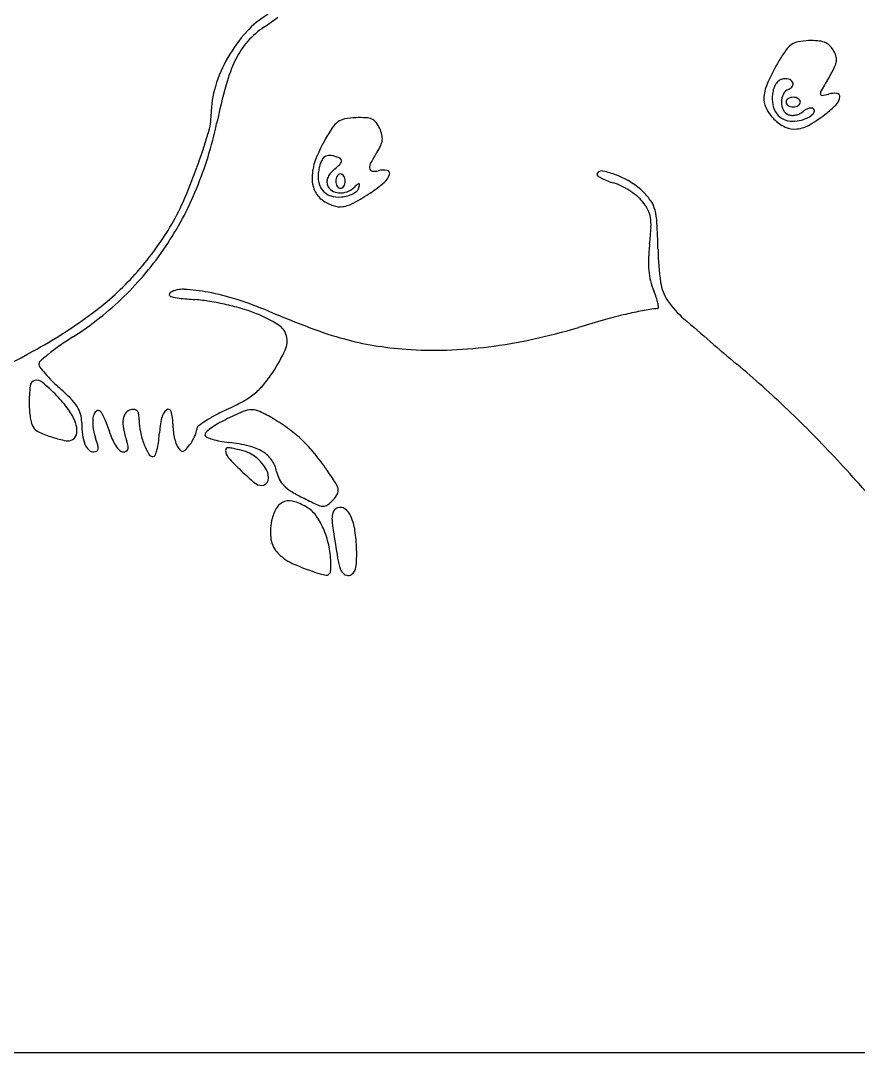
# Model space of a CAD drawing. Header units: millimetres. Extents: x 56222 to 3066687, y -650199 to -121287.
# Drawn here: x 140518.692 to 140520.877, y -185769.291 to -185766.601 of the extents above; entities that cross this region are included whole.
import ezdxf

# ---------------------------------------------------------------- set-up
doc = ezdxf.new("R2010")
doc.units = ezdxf.units.MM
doc.header["$MEASUREMENT"] = 0
doc.layers.add('$TD_AUDIT_GENERATED_(A0BDF17)', color=32, linetype='Continuous', lineweight=30)

msp = doc.modelspace()

# ---------------------------------------------------------------- linework, layer by layer
at = {"layer": '$TD_AUDIT_GENERATED_(A0BDF17)', "linetype": 'Continuous', "lineweight": 25, "ltscale": 2}
msp.add_line((140516.608, -185769.2909), (140551.6091, -185769.2909), dxfattribs=at)
for centre, radius, start, end in [((140519.4584, -185766.7918), 0.2396, 120.2472, 137.7884), ((140519.0155, -185766.1479), 0.564, 303.493, 308.058), ((140519.5599, -185766.8839), 0.3765, 137.7884, 150.2901), ((140519.4427, -185766.7936), 0.2102, 123.4931, 138.7903), ((140519.4456, -185766.7962), 0.2141, 138.7903, 153.8803), ((140520.7349, -185766.7116), 0.0579, 124.3206, 144.7011), ((140520.7282, -185766.7017), 0.0459, 100.5539, 124.3206), ((140520.7543, -185766.8422), 0.1889, 92.2417, 100.5539), ((140520.7552, -185766.8653), 0.212, 85.7756, 92.2416), ((140520.7663, -185766.7152), 0.0614, 69.5207, 85.7755), ((140520.7736, -185766.6958), 0.0408, 48.6746, 69.5207), ((140520.7643, -185766.7064), 0.0548, 31.983, 48.6746), ((140519.5613, -185766.8847), 0.3782, 150.2902, 162.7663), ((140520.9957, -185766.8962), 0.3774, 144.7011, 149.8028), ((140520.7497, -185766.7155), 0.072, 18.3784, 31.983), ((140520.7898, -185766.7022), 0.0298, 352.0904, 18.3785), ((140519.5978, -185766.8708), 0.3836, 153.8803, 164.5198), ((140521.2796, -185767.0615), 0.7059, 149.8028, 154.9047), ((140520.4784, -185766.5561), 0.3748, 329.4565, 333.7175), ((140520.7681, -185766.6992), 0.0517, 333.7175, 352.0904), ((140523.2657, -185768.2008), 2.8616, 149.4565, 150.2935), ((140519.4349, -185766.8455), 0.2458, 162.7664, 179.9977), ((140520.8562, -185767.2193), 1.6893, 164.5198, 168.0591), ((140520.7403, -185766.8089), 0.1103, 154.9047, 175.0094), ((140520.7271, -185766.8012), 0.0748, 162.2553, 173.4368), ((140520.7054, -185766.7942), 0.052, 147.5761, 162.2553), ((140520.6933, -185766.7865), 0.0377, 130.1946, 147.5761), ((140520.681, -185766.772), 0.0186, 100.7268, 130.1947), ((140520.6851, -185766.7936), 0.0407, 76.8872, 100.7268), ((140520.6861, -185766.7595), 0.0227, 290.9914, 325.9025), ((140520.6904, -185766.7709), 0.0173, 31.7562, 76.8873), ((140520.6969, -185766.7668), 0.00962, 325.9026, 31.7562), ((140520.6873, -185766.8042), 0.0571, 175.0095, 205.641), ((140520.7486, -185766.8036), 0.0965, 173.4368, 190.5205), ((140520.7227, -185766.8135), 0.0466, 153.6524, 180.1983), ((140520.7031, -185766.8038), 0.0247, 110.9914, 153.6524), ((140520.7017, -185766.817), 0.0147, 123.6879, 146.2792), ((140520.7048, -185766.8217), 0.0203, 104.8401, 123.6879), ((140520.7068, -185766.8291), 0.028, 89.9976, 104.8401), ((140520.7068, -185766.8291), 0.028, 75.1554, 89.9978), ((140520.7087, -185766.8217), 0.0203, 56.3076, 75.1554), ((140520.7119, -185766.817), 0.0147, 33.7162, 56.3076), ((140520.7988, -185766.7934), 0.0215, 150.2935, 177.393), ((140520.781, -185766.7925), 0.00358, 177.393, 277.5694), ((140520.7623, -185766.6519), 0.1455, 277.5694, 284.6528), ((140520.814, -185766.8499), 0.0592, 83.239, 104.6527), ((140520.7988, -185766.7977), 0.0298, 316.6772, 355.0825), ((140520.82, -185766.7996), 0.00851, 355.0825, 83.239), ((140520.7309, -185766.7833), 0.1055, 205.641, 224.9977), ((140520.7079, -185766.8112), 0.0551, 190.5205, 216.5129), ((140520.7229, -185766.8135), 0.0468, 180.1983, 206.6731), ((140520.6966, -185766.8136), 0.00858, 146.2793, 179.9977), ((140520.6966, -185766.8136), 0.00858, 179.9978, 213.7162), ((140520.7017, -185766.8102), 0.0147, 213.7162, 236.3076), ((140520.7048, -185766.8055), 0.0203, 236.3076, 255.1554), ((140520.7068, -185766.7981), 0.028, 255.1554, 269.9978), ((140520.7068, -185766.7981), 0.028, 269.9976, 284.8401), ((140520.7087, -185766.8055), 0.0203, 284.8401, 303.6879), ((140520.7119, -185766.8102), 0.0147, 303.6879, 326.2792), ((140520.717, -185766.8136), 0.00858, 359.9978, 33.7162), ((140520.717, -185766.8136), 0.00858, 326.2793, 359.9977), ((140520.7564, -185766.8626), 0.0339, 104.1664, 118.7724), ((140520.7535, -185766.8511), 0.0221, 85.9427, 104.1664), ((140520.7546, -185766.8365), 0.00744, 44.9978, 85.9429), ((140520.7545, -185766.8366), 0.00759, 325.6156, 44.9977), ((140520.6408, -185766.6487), 0.247, 308.5847, 316.6772), ((140519.0188, -185766.8455), 0.1703, 343.0638, 359.9977), ((140519.5454, -185766.8998), 0.043, 100.6229, 126.5165), ((140519.574, -185767.0522), 0.198, 92.2813, 100.6229), ((140519.5769, -185767.1251), 0.271, 86.7254, 92.2813), ((140519.5898, -185766.8994), 0.045, 65.7737, 86.7255), ((140519.5963, -185766.885), 0.0292, 38.0357, 65.7737), ((140520.7309, -185766.7832), 0.1056, 224.9978, 244.7777), ((140520.7003, -185766.8169), 0.0456, 216.513, 245.6203), ((140520.7034, -185766.8233), 0.025, 206.673, 249.0042), ((140520.7048, -185766.8069), 0.0565, 245.6203, 270.4101), ((140520.7032, -185766.8238), 0.0244, 249.0041, 269.6949), ((140520.7033, -185766.8022), 0.0461, 269.695, 282.5599), ((140520.7024, -185766.7981), 0.0503, 282.5599, 294.9263), ((140520.7069, -185766.8077), 0.0397, 294.9263, 309.6879), ((140520.7077, -185766.7813), 0.0817, 284.624, 300.4692), ((140520.7642, -185766.8767), 0.05, 118.7724, 129.6879), ((140520.7308, -185766.8204), 0.0363, 300.4692, 325.6155), ((140520.5585, -185766.5456), 0.3789, 300.4936, 308.5848), ((140518.2454, -185766.6672), 0.9792, 337.6344, 348.0591), ((140519.9905, -185767.1994), 0.5807, 146.7541, 150.6562), ((140519.5566, -185766.9149), 0.0618, 126.5164, 146.7541), ((140519.5592, -185766.914), 0.0763, 24.4932, 38.0357), ((140519.5402, -185766.9227), 0.0971, 14.1505, 24.4932), ((140520.7097, -185766.8283), 0.0558, 244.7777, 276.6395), ((140520.7045, -185766.769), 0.0944, 270.4101, 284.6241), ((140520.706, -185766.7959), 0.0884, 276.6395, 300.4937), ((140517.5102, -185766.3861), 1.7472, 339.9987, 343.0638), ((140519.5917, -185766.9079), 0.0439, 334.6819, 353.6713), ((140519.5966, -185766.9084), 0.0389, 353.6713, 14.1505), ((140519.7942, -185767.089), 0.3555, 150.6562, 159.7436), ((140519.5029, -185766.8659), 0.1421, 326.764, 334.6819), ((140519.591, -185767.014), 0.1389, 159.7436, 178.0758), ((140519.5551, -185767.0035), 0.0865, 152.6652, 165.9085), ((140519.4964, -185766.9732), 0.0204, 113.9882, 152.6652), ((140519.4976, -185766.9759), 0.0234, 78.5991, 113.9882), ((140519.4785, -185767.0702), 0.1196, 68.0387, 78.599), ((140519.5195, -185766.9687), 0.0101, 30.2008, 68.0386), ((140519.5226, -185766.9669), 0.00658, 337.9647, 30.2009), ((140519.9181, -185767.1379), 0.3542, 146.7639, 151.8507), ((140517.6552, -185766.4389), 1.5929, 336.4945, 339.9987), ((140519.5698, -185767.0072), 0.1017, 165.9085, 184.8828), ((140519.5649, -185767.0531), 0.0843, 128.9966, 139.3694), ((140519.4118, -185766.8641), 0.1589, 308.9965, 314.6313), ((140519.5072, -185766.9607), 0.0232, 314.6312, 337.9647), ((140519.6313, -185766.9845), 0.029, 151.8508, 183.6009), ((140519.6099, -185766.9859), 0.00756, 183.6008, 261.8739), ((140519.6146, -185766.9532), 0.0406, 261.8739, 284.6528), ((140519.6382, -185767.0437), 0.053, 79.2687, 104.6527), ((140519.6466, -185766.9997), 0.00819, 341.2337, 79.2686), ((140520.2076, -185767.0077), 0.0146, 78.0876, 148.2802), ((140520.1655, -185767.2075), 0.2187, 68.3071, 78.0875), ((140519.5324, -185767.0121), 0.0803, 178.0758, 203.3247), ((140519.5196, -185767.0115), 0.0514, 184.8829, 216.512), ((140519.5234, -185767.0225), 0.0324, 155.7658, 175.6522), ((140519.5145, -185767.0218), 0.0235, 175.6521, 200.9913), ((140519.5356, -185767.028), 0.0457, 139.3693, 155.7659), ((140519.5418, -185767.0197), 0.028, 165.1554, 179.9978), ((140519.5418, -185767.0197), 0.028, 179.9976, 194.8401), ((140519.5344, -185767.0177), 0.0203, 146.3076, 165.1554), ((140519.5297, -185767.0146), 0.0147, 123.7162, 146.3076), ((140519.5263, -185767.0095), 0.00858, 89.9978, 123.7162), ((140519.5263, -185767.0095), 0.00858, 56.2793, 89.9977), ((140519.5229, -185767.0146), 0.0147, 33.6879, 56.2792), ((140519.5182, -185767.0177), 0.0203, 14.8401, 33.6879), ((140519.5108, -185767.0197), 0.028, 359.9976, 14.8401), ((140519.5108, -185767.0197), 0.028, 345.1554, 359.9978), ((140519.6083, -185766.9867), 0.0486, 310.6721, 341.2337), ((140520.1983, -185767.0019), 0.00362, 148.2803, 230.1942), ((140520.237, -185766.9555), 0.064, 230.1942, 240.3946), ((140520.2603, -185766.9144), 0.1113, 240.3945, 248.637), ((140520.3062, -185766.7972), 0.2372, 248.6369, 253.3192), ((140520.1528, -185767.2394), 0.2532, 58.4072, 68.3071), ((140518.3657, -185766.7167), 0.8491, 326.0332, 337.6344), ((140519.5132, -185767.0203), 0.0593, 203.3246, 234.9893), ((140519.5139, -185767.0158), 0.0442, 216.512, 251.2187), ((140519.5192, -185767.02), 0.0285, 200.9914, 237.4852), ((140519.5254, -185767.0104), 0.0399, 237.4853, 265.8705), ((140519.5344, -185767.0216), 0.0203, 194.8401, 213.6879), ((140519.5297, -185767.0248), 0.0147, 213.6879, 236.2792), ((140519.5263, -185767.0298), 0.00858, 236.2793, 269.9977), ((140519.5261, -185766.9997), 0.0507, 265.8705, 290.5795), ((140519.5263, -185767.0298), 0.00858, 269.9978, 303.7162), ((140519.5229, -185767.0248), 0.0147, 303.7162, 326.3076), ((140519.5182, -185767.0216), 0.0203, 326.3076, 345.1554), ((140519.5241, -185766.9942), 0.0566, 290.5795, 313.3295), ((140519.5332, -185767.0033), 0.0555, 296.9367, 309.8946), ((140519.7622, -185767.2467), 0.2906, 130.9398, 133.3294), ((140519.5588, -185767.0339), 0.0156, 309.8946, 343.228), ((140519.5741, -185767.0298), 0.00342, 74.0175, 130.9399), ((140519.4296, -185766.995), 0.1505, 343.228, 347.0601), ((140519.5745, -185767.0283), 0.00188, 347.0601, 74.0175), ((140519.4133, -185766.7598), 0.3478, 303.5171, 310.6721), ((140520.1992, -185767.1541), 0.1354, 63.9102, 73.3191), ((140520.1646, -185767.2249), 0.2142, 57.2378, 63.9102), ((140520.1699, -185767.2166), 0.2044, 50.4665, 57.2378), ((140520.1969, -185767.1676), 0.1689, 44.9977, 58.4072), ((140518.6141, -185766.8559), 0.5473, 328.7204, 336.4946), ((140519.5492, -185766.9689), 0.1221, 234.9893, 249.9055), ((140519.5223, -185766.9908), 0.0705, 251.2187, 275.6672), ((140519.5204, -185766.9713), 0.0902, 275.6672, 285.549), ((140519.5246, -185766.9863), 0.0746, 285.5491, 296.9367), ((140519.2664, -185766.5379), 0.6139, 298.7236, 303.5172), ((140520.2413, -185767.1301), 0.0922, 38.1863, 50.4665), ((140520.2016, -185767.1613), 0.1427, 27.8841, 38.1863), ((140520.1996, -185767.1649), 0.165, 34.2101, 44.9978), ((140520.2763, -185767.1128), 0.0723, 14.2268, 34.2101), ((140519.5247, -185767.0359), 0.0507, 249.9055, 278.6499), ((140519.519, -185766.9989), 0.0882, 278.6499, 298.7236), ((140520.2694, -185767.1254), 0.066, 9.5392, 27.8841), ((140520.1809, -185767.137), 0.1708, 3.0123, 14.2269), ((140520.2205, -185767.1336), 0.1155, 356.779, 9.5393), ((140517.8164, -185767.2614), 2.5385, 1.4496, 3.0123), ((140518.3846, -185766.7164), 0.8158, 318.0395, 328.7204), ((140519.4728, -185767.0916), 0.8645, 353.8852, 356.7789), ((140518.3915, -185766.7341), 0.818, 314.1992, 326.0333), ((140520.8939, -185767.2438), 0.5648, 173.8851, 177.7818), ((140521.1571, -185767.1769), 0.8032, 181.4496, 187.6303), ((140520.5754, -185767.2315), 0.246, 177.7818, 185.033), ((140518.4274, -185766.755), 0.7583, 306.7559, 318.0395), ((140520.5126, -185767.237), 0.183, 185.033, 193.5927), ((140520.4991, -185767.2403), 0.1691, 193.5927, 202.6742), ((140520.4696, -185767.269), 0.1096, 187.6302, 214.4902), ((140519.0851, -185767.3147), 0.00518, 119.2302, 193.7304), ((140519.0868, -185767.3142), 0.00693, 193.7305, 254.0224), ((140519.1152, -185767.3685), 0.0669, 86.9267, 119.2303), ((140519.0936, -185767.7716), 0.4705, 79.2655, 86.9267), ((140519.0623, -185767.9365), 0.6384, 72.2528, 79.2655), ((140520.0777, -185767.4163), 0.2876, 18.9547, 22.6742), ((140518.3813, -185766.7235), 0.8327, 302.5223, 314.1992), ((140519.1178, -185767.206), 0.1195, 254.0225, 264.1266), ((140519.2596, -185765.8277), 1.5051, 264.1266, 265.7086), ((140519.1149, -185767.7555), 0.4281, 80.4992, 85.7086), ((140519.0608, -185768.0785), 0.7556, 77.0949, 80.4991), ((140519.0635, -185768.0668), 0.7436, 73.6754, 77.0948), ((140518.9514, -185768.283), 1.0022, 67.2509, 72.2529), ((140520.222, -185767.3668), 0.1351, 12.4091, 18.9547), ((140520.2632, -185767.3577), 0.0928, 5.4561, 12.4092), ((140520.5872, -185767.1882), 0.2523, 214.4901, 228.9655), ((140518.0841, -185766.2953), 1.332, 298.7241, 306.756), ((140519.1682, -185767.7094), 0.3712, 67.9244, 73.6754), ((140519.1673, -185767.7116), 0.3736, 58.2576, 67.9243), ((140520.6053, -185764.3387), 3.2748, 247.2509, 249.3712), ((140520.5997, -185768.7507), 1.4224, 103.405, 105.6094), ((140520.4761, -185768.232), 0.8892, 100.5414, 103.4049), ((140520.4236, -185767.95), 0.6024, 96.7075, 100.5413), ((140520.3529, -185767.3491), 0.00268, 276.7075, 5.4561), ((140519.3379, -185767.4359), 0.0494, 15.307, 58.2576), ((140521.4148, -185771.6681), 4.4515, 105.6095, 106.5514), ((140527.4742, -185759.2752), 10.7425, 228.96546, 229.93742), ((140519.3335, -185767.4371), 0.0539, 334.8673, 15.307), ((140519.8003, -185766.4773), 0.9897, 249.3712, 254.5412), ((140519.6745, -185765.8123), 1.6574, 282.2895, 286.5513), ((140519.1236, -185767.9183), 0.5735, 124.9508, 128.5226), ((140519.345, -185768.235), 0.9599, 122.5224, 124.9507), ((140519.728, -185766.7386), 0.7186, 254.5412, 260.7993), ((140519.7732, -185766.4597), 1.0011, 260.7994, 265.6807), ((140519.7463, -185766.1422), 1.3198, 277.2338, 282.2895), ((140515.7078, -185761.9593), 6.2764, 296.18069, 298.72406), ((140519.1868, -185767.9976), 0.6748, 128.5225, 131.0061), ((140518.9685, -185767.2658), 0.4571, 326.4783, 334.8673), ((140519.7707, -185766.492), 0.9687, 265.6807, 271.8871), ((140519.7637, -185766.2791), 1.1818, 271.8871, 277.2339), ((140518.7526, -185767.497), 0.0125, 177.1151, 217.1184), ((140518.7515, -185767.497), 0.0115, 131.0062, 177.115), ((140519.001, -185767.309), 0.324, 217.1183, 220.9041), ((140518.7805, -185769.613), 2.7648, 46.255, 49.9375), ((140519.0099, -185767.3013), 0.3359, 220.9041, 225.3967), ((140519.049, -185767.3192), 0.3606, 320.0583, 326.4784), ((140519.1287, -185767.6005), 0.414, 173.4756, 179.9978), ((140518.7338, -185767.5554), 0.0166, 106.4221, 173.4757), ((140518.7351, -185767.5595), 0.0209, 49.5338, 106.4221), ((140518.3656, -185767.9926), 0.5902, 44.4606, 49.5339), ((140519.138, -185767.1714), 0.5183, 225.3967, 228.6424), ((140519.1907, -185767.4378), 0.1757, 309.0662, 320.0584), ((140518.5569, -185767.8049), 0.3221, 36.0264, 44.4606), ((140518.4427, -185767.9612), 0.534, 44.531, 48.6424), ((140519.1743, -185767.4177), 0.2017, 298.9599, 309.0663), ((140518.9317, -185767.6005), 0.2169, 179.9977, 184.7306), ((140518.7314, -185767.6773), 0.129, 32.7211, 44.531), ((140518.7776, -185767.6475), 0.0741, 16.2503, 32.721), ((140518.9891, -185767.083), 0.5842, 294.3883, 298.9599), ((140518.9247, -185767.6011), 0.21, 184.7305, 189.5803), ((140518.8947, -185767.6062), 0.1795, 189.5803, 194.5037), ((140518.7059, -185767.6965), 0.1379, 20.1254, 36.0262), ((140518.7763, -185767.6479), 0.0754, 359.9978, 16.2502), ((140518.9704, -185767.6492), 0.0902, 168.8383, 186.1134), ((140518.9019, -185767.6356), 0.0203, 126.1509, 168.8383), ((140518.8947, -185767.6258), 0.00809, 42.6987, 126.1509), ((140518.8775, -185767.6416), 0.0314, 26.6444, 42.6988), ((140518.6284, -185767.7666), 0.3101, 23.6566, 26.6443), ((140518.9935, -185767.6445), 0.0339, 142.6172, 172.5452), ((140518.9842, -185767.6373), 0.0222, 101.4503, 142.6173), ((140518.9858, -185767.6451), 0.0301, 81.8064, 101.4503), ((140518.9885, -185767.6258), 0.0106, 39.0936, 81.8064), ((140518.9831, -185767.6303), 0.0177, 8.4378, 39.0936), ((140518.9006, -185767.6425), 0.101, 359.9977, 8.4379), ((140519.342, -185767.6984), 0.2886, 167.6548, 176.265), ((140519.0949, -185767.6443), 0.0356, 127.4665, 167.6548), ((140519.0777, -185767.6219), 0.00743, 14.9701, 127.4665), ((140518.9609, -185767.6532), 0.1283, 0.261, 14.9701), ((140519.3492, -185767.9098), 0.3171, 118.047, 123.3988), ((140519.4479, -185768.0949), 0.5269, 114.3883, 118.0471), ((140519.6728, -185768.551), 1.013, 113.2887, 116.1414), ((140519.2962, -185767.6762), 0.0605, 91.0432, 113.2887), ((140519.296, -185767.6619), 0.0463, 64.0494, 91.0432), ((140519.1167, -185768.0303), 0.4559, 59.0189, 64.0493), ((140519.0778, -185768.0951), 0.5316, 53.6288, 59.0189), ((140518.4757, -185769.9315), 3.2058, 42.9595, 46.2551), ((140518.7513, -185767.6433), 0.0314, 194.5038, 212.4018), ((140518.7557, -185767.6404), 0.0367, 212.4018, 245.464), ((140518.7759, -185767.6709), 0.0633, 355.422, 20.1254), ((140519.1373, -185767.6479), 0.2855, 179.9978, 186.7103), ((140519.0104, -185767.6449), 0.1304, 186.1134, 199.2164), ((140518.5946, -185767.7814), 0.347, 20.5067, 23.6566), ((140518.537, -185767.8029), 0.4085, 17.7197, 20.5066), ((140519.0366, -185767.6501), 0.0774, 172.5452, 190.8436), ((140519.2183, -185767.6153), 0.2624, 190.8436, 198.216), ((140519.1567, -185767.6425), 0.1551, 179.9977, 191.5118), ((140519.2534, -185767.6518), 0.1642, 180.261, 186.3173), ((140519.1619, -185767.667), 0.0104, 128.0616, 179.9978), ((140519.3344, -185767.8873), 0.2902, 123.3988, 128.0616), ((140519.2785, -185767.786), 0.1515, 126.866, 133.0788), ((140519.2999, -185767.8145), 0.1871, 120.4084, 126.866), ((140519.3699, -185767.9338), 0.3254, 116.1413, 120.4085), ((140518.869, -185767.3923), 0.3095, 245.464, 252.3434), ((140518.8737, -185767.3775), 0.325, 252.3434, 258.8413), ((140518.8156, -185767.6722), 0.0246, 258.8413, 301.7152), ((140518.8168, -185767.6741), 0.0223, 301.7152, 355.422), ((140518.9447, -185767.6706), 0.0916, 186.7103, 202.3753), ((140518.5821, -185767.7942), 0.3231, 15.6155, 19.2164), ((140519.0704, -185767.6325), 0.1514, 197.7196, 205.1516), ((140519.2037, -185767.633), 0.203, 191.5118, 200.9215), ((140518.7655, -185767.6607), 0.2891, 351.8075, 356.265), ((140519.272, -185767.6498), 0.1829, 186.3172, 191.9029), ((140519.2483, -185767.6548), 0.1586, 191.903, 197.6678), ((140519.0378, -185767.636), 0.1191, 329.2285, 335.433), ((140519.0533, -185767.6431), 0.1021, 335.433, 341.877), ((140519.1262, -185767.667), 0.0254, 341.877, 359.9978), ((140519.1796, -185767.6803), 0.00674, 133.0787, 192.48), ((140519.1803, -185767.6801), 0.00746, 192.4799, 246.8212), ((140519.2372, -185767.5472), 0.1521, 246.8212, 252.9002), ((140519.2469, -185767.5157), 0.185, 252.9002, 259.252), ((140519.1844, -185767.9503), 0.3518, 46.2844, 53.6288), ((140518.8986, -185767.6896), 0.0417, 202.3753, 227.0501), ((140518.8837, -185767.7056), 0.0199, 227.0501, 269.9977), ((140518.8869, -185767.717), 0.00744, 303.179, 354.4835), ((140518.8655, -185767.715), 0.0289, 354.4836, 15.6156), ((140519.02, -185767.6562), 0.0957, 205.1516, 215.6327), ((140518.9939, -185767.6749), 0.0636, 215.6325, 228.1372), ((140518.9648, -185767.7167), 0.00766, 293.134, 341.5793), ((140518.8612, -185767.7328), 0.1136, 11.16, 18.216), ((140518.9567, -185767.714), 0.0163, 341.5793, 11.1601), ((140519.1803, -185767.6419), 0.178, 200.9215, 210.0935), ((140518.8972, -185767.6797), 0.1561, 344.7355, 351.8075), ((140519.1351, -185767.6908), 0.0398, 197.6678, 213.7853), ((140519.1552, -185767.6774), 0.064, 213.7854, 224.5047), ((140518.9684, -185767.5818), 0.2071, 317.9751, 322.6557), ((140519.0454, -185767.6406), 0.1103, 322.6556, 329.2284), ((140519.2701, -185767.3936), 0.3093, 259.252, 263.5745), ((140519.2343, -185767.7223), 0.0078, 137.6495, 180.3512), ((140519.2336, -185767.7216), 0.00683, 90.5021, 137.6496), ((140519.234, -185767.7626), 0.0478, 77.5276, 90.5019), ((140519.1885, -185768.1181), 0.4198, 76.2966, 83.5746), ((140518.9749, -185768.9338), 1.2473, 76.3062, 77.5275), ((140519.2578, -185767.8342), 0.1275, 58.6198, 76.2966), ((140519.1683, -185767.9672), 0.3751, 39.2053, 46.2844), ((140518.8837, -185767.7121), 0.0134, 269.9977, 303.1791), ((140518.9597, -185767.713), 0.0124, 228.1372, 269.9978), ((140518.9597, -185767.7048), 0.0207, 269.9977, 293.1342), ((140519.0381, -185767.7243), 0.0136, 210.0935, 269.9977), ((140519.0381, -185767.7326), 0.00534, 269.9977, 337.4703), ((140518.9364, -185767.6904), 0.1155, 337.4704, 344.7356), ((140519.1144, -185767.7175), 0.0068, 224.5046, 280.0651), ((140519.1135, -185767.7126), 0.0117, 280.0651, 317.9751), ((140519.2527, -185767.7222), 0.0261, 180.3513, 222.3657), ((140519.7719, -185767.2487), 0.7288, 222.3658, 226.144), ((140519.2484, -185767.8114), 0.0921, 50.9694, 76.3061), ((140519.2359, -185767.8268), 0.1119, 29.0874, 50.9693), ((140519.2844, -185767.7904), 0.0763, 34.5612, 58.6198), ((140519.2815, -185767.7924), 0.0798, 11.3077, 34.5612), ((140518.9297, -185768.1619), 0.6831, 34.6858, 39.2054), ((140518.2775, -185770.1161), 3.4766, 39.7958, 42.9595), ((140519.3005, -185767.7909), 0.038, 346.4661, 29.0873), ((140518.5862, -185768.3996), 1.1007, 32.5701, 34.6859), ((140519.7615, -185767.2595), 0.7138, 226.144, 229.9985), ((140519.3208, -185767.7958), 0.0171, 269.9977, 346.4661), ((140519.4365, -185767.7614), 0.0782, 191.3077, 206.6807), ((140519.4232, -185767.7681), 0.0633, 206.6806, 224.6998), ((140519.3208, -185767.7846), 0.0283, 229.9984, 269.9978), ((140519.4506, -185767.741), 0.1019, 224.6998, 238.2092), ((140519.606, -185767.4902), 0.3969, 238.2092, 243.1246), ((140519.4745, -185767.8321), 0.0467, 11.6225, 32.5702), ((140519.5023, -185767.8264), 0.0182, 331.0886, 11.6225), ((140519.3932, -185767.8962), 0.0431, 71.4088, 106.984), ((140520.057, -185766.6002), 1.3946, 243.1246, 244.8753), ((140519.4358, -185767.786), 0.0964, 306.2026, 317.853), ((140519.4461, -185767.7953), 0.0825, 317.853, 331.0885), ((140519.4469, -185767.925), 0.1021, 147.1996, 165.5402), ((140519.391, -185767.889), 0.0356, 106.984, 147.1995), ((140519.3567, -185768.0048), 0.1577, 57.851, 71.4087), ((140519.3978, -185767.9393), 0.0804, 34.4619, 57.851), ((140519.4845, -185767.8211), 0.0463, 244.8753, 265.4354), ((140519.4823, -185767.8495), 0.0177, 265.4354, 306.2027), ((140519.5281, -185767.8924), 0.0232, 140.7844, 168.8204), ((140519.5267, -185767.8912), 0.0214, 110.9913, 140.7844), ((140519.526, -185767.8894), 0.0194, 52.7469, 110.9914), ((140519.5068, -185767.9146), 0.0512, 24.4106, 52.7469), ((140519.4843, -185767.9346), 0.1407, 165.5402, 185.8262), ((140519.3025, -185768.0048), 0.196, 22.4423, 34.462), ((140519.5632, -185767.8993), 0.059, 168.8204, 184.5584), ((140519.881, -185767.874), 0.3778, 184.5584, 188.5479), ((140519.4286, -185767.9501), 0.137, 8.4617, 24.4107), ((140519.2671, -185768.0194), 0.2343, 11.3292, 22.4423), ((140523.6128, -185767.313), 4.1515, 188.5478, 189.5562), ((140519.1588, -185767.9902), 0.4098, 1.4166, 8.4618), ((140519.4113, -185767.9421), 0.0673, 185.8263, 221.0238), ((140519.4485, -185767.9097), 0.1167, 221.0238, 245.7801), ((140519.273, -185768.0182), 0.2283, 359.9977, 11.3292), ((140518.9927, -185767.9943), 0.5759, 358.2101, 1.4166), ((140519.6526, -185767.4561), 0.6141, 245.7801, 253.0144), ((140519.6899, -185767.9735), 0.1734, 189.5562, 199.6516), ((140519.4911, -185768.0099), 0.0773, 344.1131, 358.21), ((140519.4883, -185768.0355), 0.0121, 311.8325, 354.1077), ((140519.3208, -185768.0182), 0.1805, 354.1077, 359.9978), ((140519.5522, -185768.0226), 0.0272, 199.6516, 233.2758), ((140519.5455, -185768.0288), 0.019, 281.5434, 316.4953), ((140519.5404, -185768.024), 0.026, 316.4952, 344.113), ((140519.5041, -185767.9422), 0.1058, 253.0145, 261.6055), ((140519.49, -185768.0374), 0.0095, 261.6055, 311.8325), ((140519.5459, -185768.031), 0.0167, 233.2758, 281.5434)]:
    msp.add_arc(centre, radius, start, end, dxfattribs=at)

doc.saveas('drawing.dxf')
